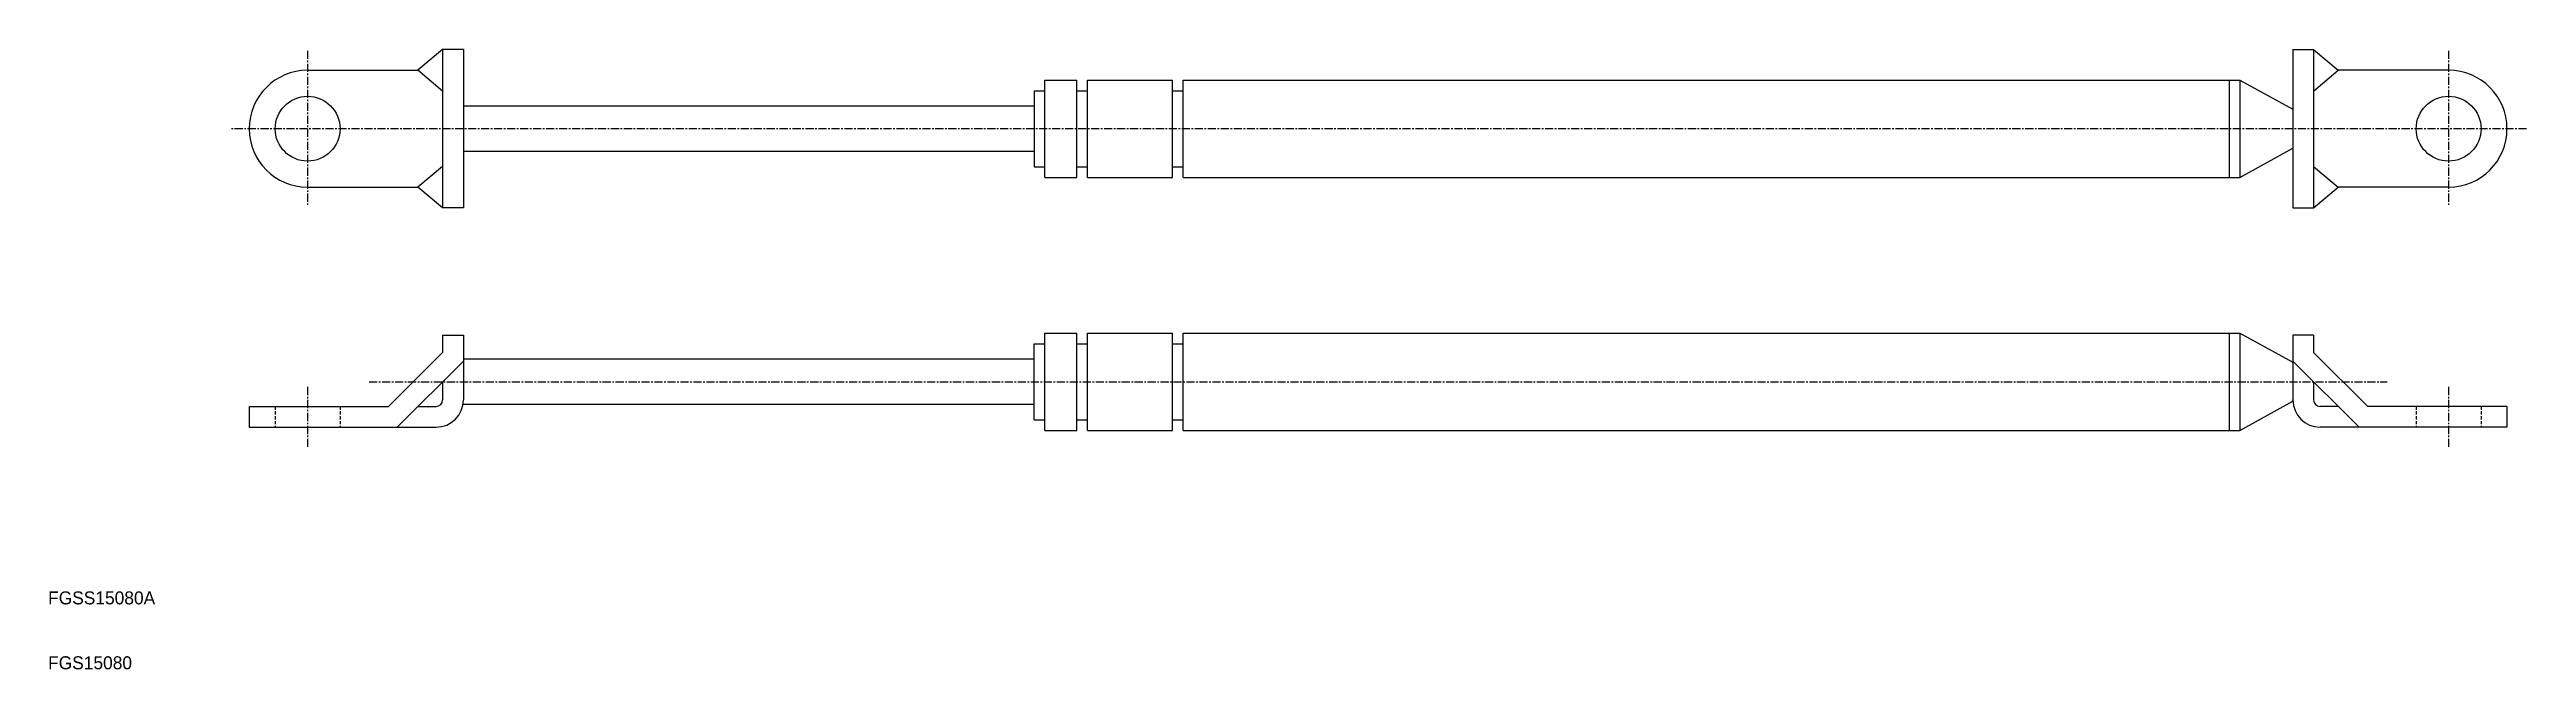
# Model space of a CAD drawing. Extents: x 10 to 392, y 10 to 105.
import ezdxf

# ---------------------------------------------------------------- set-up
doc = ezdxf.new("R2010")
doc.units = 0
doc.linetypes.add('CENTER', pattern=[2, 1.25, -0.25, 0.25, -0.25])
doc.linetypes.add('DASHED', pattern=[0.75, 0.5, -0.25])
doc.layers.get('0').update_dxf_attribs({"linetype": 'CONTINUOUS'})
doc.layers.add('CENTER', color=1, linetype='CENTER')

msp = doc.modelspace()

# ---------------------------------------------------------------- linework, layer by layer
at = {"color": 7, "linetype": 'CONTINUOUS'}
for p, q in [((70.8, 105.5), (67, 102.3)), ((70.8, 105.5), (70.8, 81.1)), ((74, 105.5), (70.8, 105.5)), ((74, 105.5), (74, 81.1)), ((356, 105.5), (356, 81.1)), ((356, 105.5), (359.2, 105.5)), ((359.2, 105.5), (359.2, 81.1)), ((359.2, 105.5), (363, 102.3)), ((50, 102.3), (67, 102.3)), ((70.8, 99.1), (67, 102.3)), ((163.64, 100.8), (168.56, 100.8)), ((163.64, 85.8), (163.64, 100.8)), ((168.56, 85.8), (168.56, 100.8)), ((170.2, 100.8), (183.32, 100.8)), ((170.2, 85.8), (170.2, 100.8)), ((183.32, 85.8), (183.32, 100.8)), ((184.96, 100.8), (347.8, 100.8)), ((184.96, 85.8), (184.96, 100.8)), ((346.16, 100.8), (346.16, 85.8)), ((347.8, 100.8), (356, 96.3)), ((347.8, 100.8), (347.8, 85.8)), ((359.2, 99.1), (363, 102.3)), ((380, 102.3), (363, 102.3)), ((162, 96.8), (74, 96.8)), ((162, 99.16), (163.64, 99.16)), ((162, 99.16), (162, 87.44)), ((168.56, 99.16), (170.2, 99.16)), ((183.32, 99.16), (184.96, 99.16)), ((162, 89.8), (74, 89.8)), ((347.8, 85.8), (356, 90.3)), ((50, 84.3), (67, 84.3)), ((70.8, 87.5), (67, 84.3)), ((70.8, 81.1), (67, 84.3)), ((162, 87.44), (163.64, 87.44)), ((163.64, 85.8), (168.56, 85.8)), ((168.56, 87.44), (170.2, 87.44)), ((170.2, 85.8), (183.32, 85.8)), ((183.32, 87.44), (184.96, 87.44)), ((184.96, 85.8), (347.8, 85.8)), ((359.2, 87.5), (363, 84.3)), ((359.2, 81.1), (363, 84.3)), ((380, 84.3), (363, 84.3)), ((74, 81.1), (70.8, 81.1)), ((356, 81.1), (359.2, 81.1)), ((70.8, 61.5), (70.8, 58.83)), ((70.8, 61.5), (74, 61.5)), ((74, 61.5), (74, 51.5)), ((163.64, 46.8), (163.64, 61.8)), ((163.64, 61.8), (168.56, 61.8)), ((168.56, 46.8), (168.56, 61.8)), ((170.2, 46.8), (170.2, 61.8)), ((170.2, 61.8), (183.32, 61.8)), ((183.32, 46.8), (183.32, 61.8)), ((184.96, 61.8), (347.8, 61.8)), ((184.96, 46.8), (184.96, 61.8)), ((346.16, 61.8), (346.16, 46.8)), ((347.8, 61.8), (347.8, 46.8)), ((347.8, 61.8), (356, 57.3)), ((356, 61.5), (356, 51.5)), ((359.2, 61.5), (356, 61.5)), ((359.2, 61.5), (359.2, 58.83)), ((70.8, 58.83), (62.47, 50.5)), ((74, 57.5), (63.8, 47.3)), ((162, 57.8), (74, 57.8)), ((162, 48.44), (162, 60.16)), ((162, 60.16), (163.64, 60.16)), ((168.56, 60.16), (170.2, 60.16)), ((183.32, 60.16), (184.96, 60.16)), ((356, 57.5), (366.2, 47.3)), ((359.2, 58.83), (367.53, 50.5)), ((70.8, 54.3), (70.8, 51.5)), ((359.2, 54.3), (359.2, 51.5)), ((41, 50.5), (62.47, 50.5)), ((41, 50.5), (41, 47.3)), ((67, 50.5), (69.8, 50.5)), ((74, 51.3), (74, 51.5)), ((162, 50.8), (74, 50.8)), ((347.8, 46.8), (356, 51.3)), ((356, 51.3), (356, 51.5)), ((363, 50.5), (360.2, 50.5)), ((389, 50.5), (367.53, 50.5)), ((389, 50.5), (389, 47.3)), ((41, 47.3), (69.8, 47.3)), ((162, 48.44), (163.64, 48.44)), ((163.64, 46.8), (168.56, 46.8)), ((168.56, 48.44), (170.2, 48.44)), ((170.2, 46.8), (183.32, 46.8)), ((183.32, 48.44), (184.96, 48.44)), ((184.96, 46.8), (347.8, 46.8)), ((389, 47.3), (360.2, 47.3))]:
    msp.add_line(p, q, dxfattribs=at)
at = {"color": 3, "linetype": 'DASHED'}
for p, q in [((45, 50.5), (45, 47.3)), ((55, 50.5), (55, 47.3)), ((375, 50.5), (375, 47.3)), ((385, 50.5), (385, 47.3))]:
    msp.add_line(p, q, dxfattribs=at)
at = {"color": 7, "linetype": 'CONTINUOUS'}
for centre in [(50, 93.3), (380, 93.3)]:
    msp.add_circle(centre, 5, dxfattribs=at)
for centre, radius, start, end in [((50, 93.3), 9, 90, 270), ((380, 93.3), 9, 270, 90), ((69.8, 51.5), 1, 270, 0), ((69.8, 51.5), 4.2, 270, 0), ((360.2, 51.5), 4.2, 180, 270), ((360.2, 51.5), 1, 180, 270)]:
    msp.add_arc(centre, radius, start, end, dxfattribs=at)
at = {"layer": 'CENTER', "color": 1, "linetype": 'CENTER'}
for p, q in [((50, 105.3), (50, 81.3)), ((380, 105.3), (380, 81.3)), ((392, 93.3), (38, 93.3)), ((50, 53.5), (50, 44.3)), ((59.47, 54.3), (370.53, 54.3)), ((380, 53.5), (380, 44.3))]:
    msp.add_line(p, q, dxfattribs=at)

# ---------------------------------------------------------------- texts
at = {"color": 7, "linetype": 'CONTINUOUS'}
for s, p in [('FGSS15080A', (10, 20)), ('FGS15080', (10, 10))]:
    msp.add_text(s, height=2, dxfattribs=at).set_placement(p)

doc.saveas('drawing.dxf')
